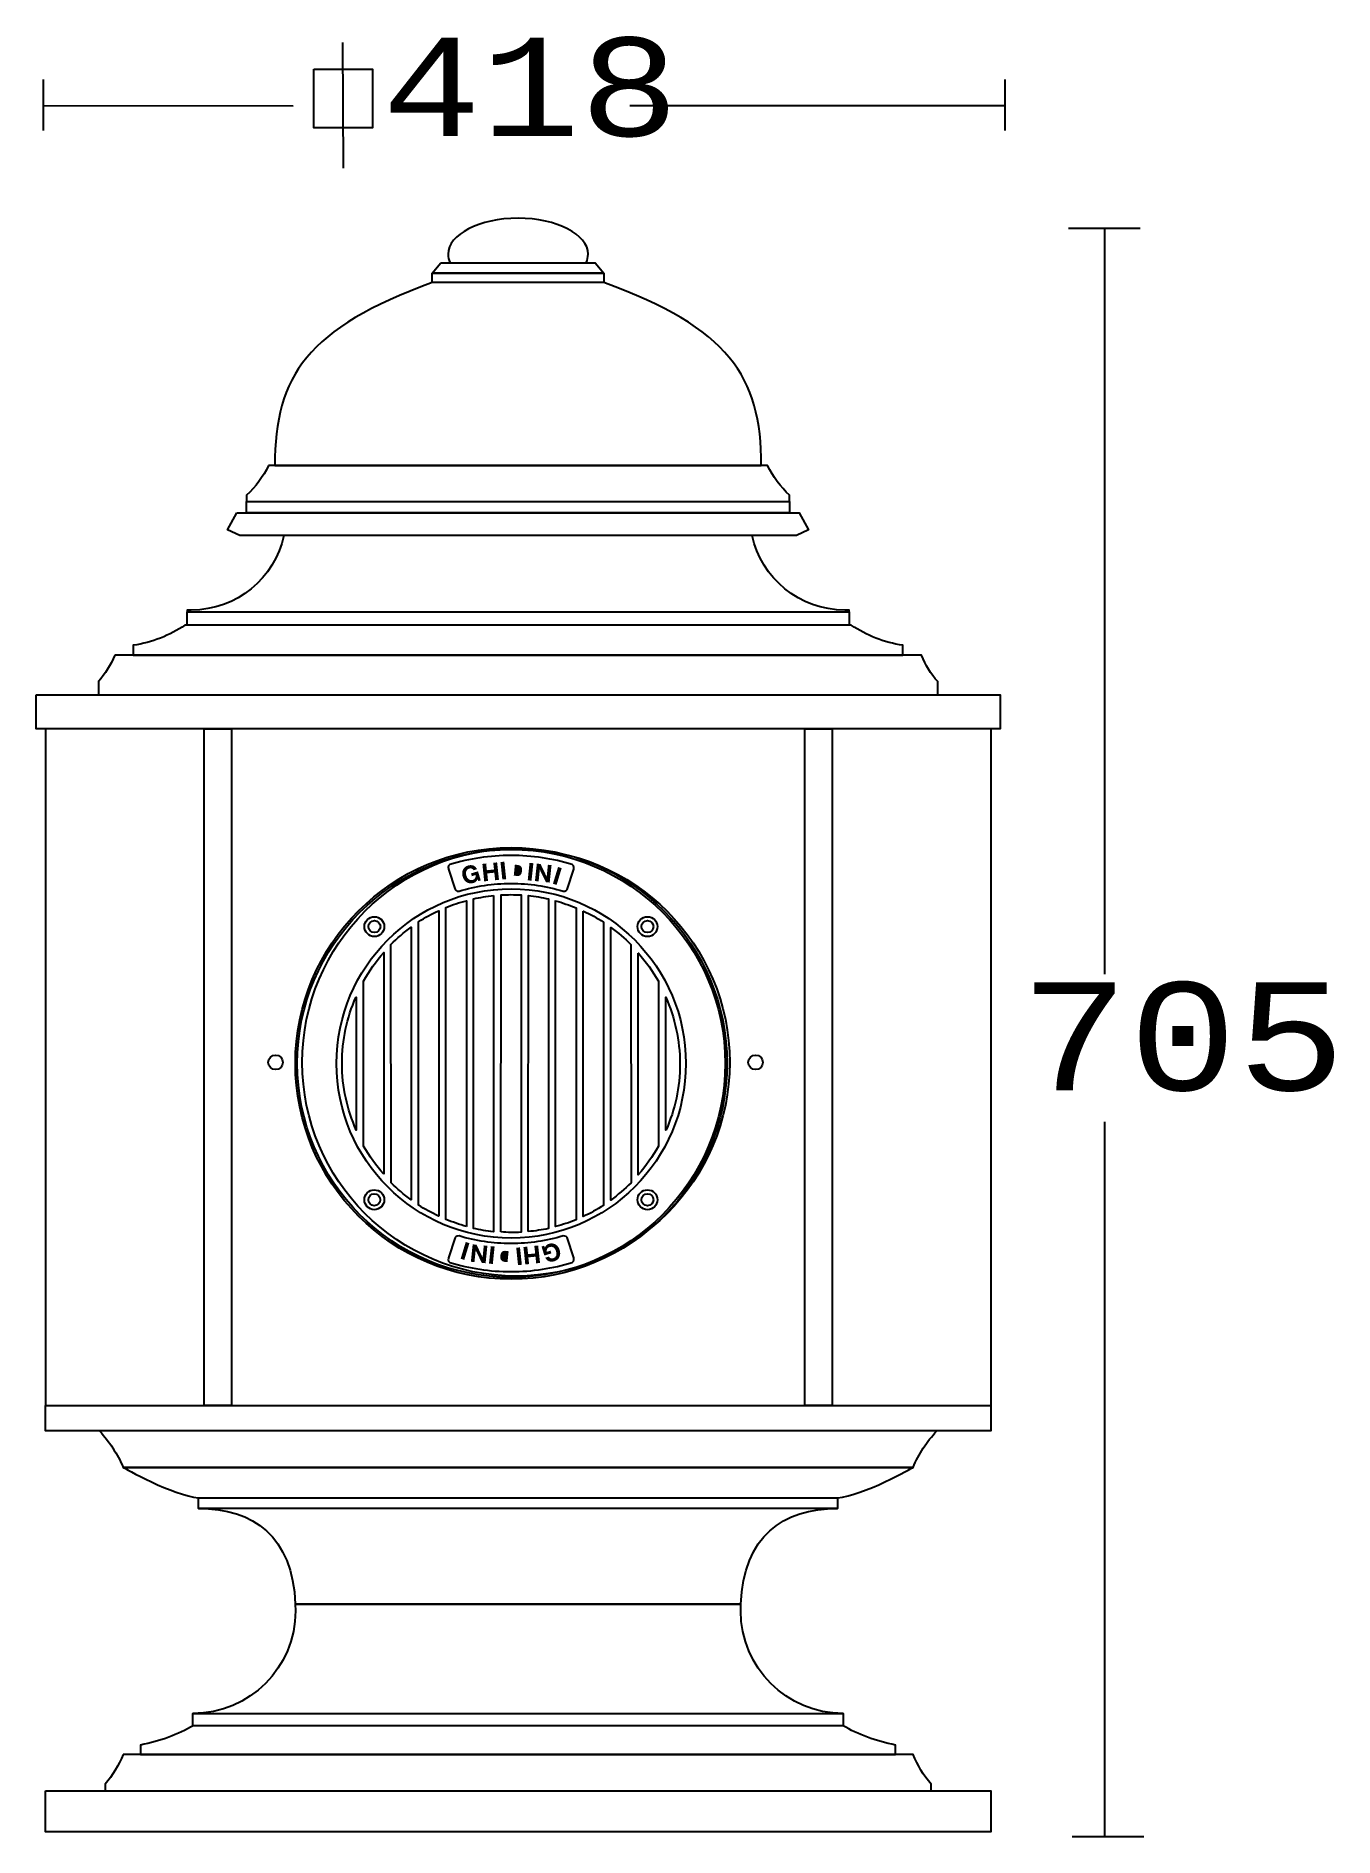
# Model space of a CAD drawing. Extents: x 0 to 182, y 0 to 252.
import ezdxf

# ---------------------------------------------------------------- set-up
doc = ezdxf.new("R2010")
doc.units = 0
doc.layers.add('LIVELLO_1', color=160, linetype='Continuous')
doc.styles.add('STD', font='txt')

# ---------------------------------------------------------------- blocks, each defined once
blk = doc.blocks.new('AI9-BLK1')
at = {"layer": 'LIVELLO_1'}
h = blk.add_hatch(color=7, dxfattribs=at)
h.dxf.hatch_style = 2
h.paths.add_polyline_path([(-24.3, 7.55), (-23.76, 7.61), (-23.87, 8.66), (-22.88, 8.76), (-22.77, 7.71), (-22.23, 7.77), (-22.49, 10.2), (-23.03, 10.15), (-22.93, 9.21), (-23.92, 9.11), (-24.02, 10.05), (-24.55, 9.99)])
h = blk.add_hatch(color=7, dxfattribs=at)
h.dxf.hatch_style = 2
h.paths.add_polyline_path([(-21.76, 7.81), (-21.22, 7.86), (-21.48, 10.3), (-22.02, 10.25)])
h = blk.add_hatch(color=7, dxfattribs=at)
h.dxf.hatch_style = 2
edge = h.paths.add_edge_path(flags=16)
edge.add_spline(control_points=[(-20.75, 7.95), (-20.75, 7.95), (-19.7, 7.84), (-19.7, 7.84), (-18.95, 7.76), (-18.54, 8.25), (-18.46, 8.96), (-18.37, 9.77), (-18.81, 10.21), (-19.44, 10.28), (-19.44, 10.28), (-20.49, 10.39), (-20.49, 10.39), (-20.49, 10.39), (-20.75, 7.95), (-20.75, 7.95)], knot_values=[0, 0, 0, 0, 1, 1, 1, 2, 2, 2, 3, 3, 3, 4, 4, 4, 5, 5, 5, 5], degree=3, periodic=0)
edge = h.paths.add_edge_path()
edge.add_spline(control_points=[(-20.01, 9.88), (-20.01, 9.88), (-19.62, 9.85), (-19.62, 9.85), (-19.09, 9.79), (-18.95, 9.46), (-19, 8.97), (-19.06, 8.43), (-19.38, 8.26), (-19.69, 8.3), (-19.69, 8.3), (-20.16, 8.35), (-20.16, 8.35), (-20.16, 8.35), (-20.01, 9.88), (-20.01, 9.88)], knot_values=[0, 0, 0, 0, 1, 1, 1, 2, 2, 2, 3, 3, 3, 4, 4, 4, 5, 5, 5, 5], degree=3, periodic=0)
h = blk.add_hatch(color=7, dxfattribs=at)
h.dxf.hatch_style = 2
h.paths.add_polyline_path([(-18.21, 7.7), (-17.68, 7.64), (-17.42, 10.08), (-17.96, 10.14)])
h = blk.add_hatch(color=7, dxfattribs=at)
h.dxf.hatch_style = 2
edge = h.paths.add_edge_path()
edge.add_spline(control_points=[(-25.1, 7.59), (-25.1, 7.59), (-24.78, 7.69), (-24.78, 7.69), (-24.78, 7.69), (-25.16, 8.96), (-25.16, 8.96), (-25.16, 8.96), (-26.14, 8.66), (-26.14, 8.66), (-26.14, 8.66), (-26.03, 8.27), (-26.03, 8.27), (-26.03, 8.27), (-25.51, 8.43), (-25.51, 8.43), (-25.44, 8.1), (-25.58, 7.85), (-25.91, 7.75), (-26.38, 7.61), (-26.67, 7.95), (-26.79, 8.34), (-26.91, 8.75), (-26.86, 9.2), (-26.4, 9.34), (-26.16, 9.41), (-25.92, 9.34), (-25.78, 9.1), (-25.78, 9.1), (-25.29, 9.25), (-25.29, 9.25), (-25.51, 9.77), (-26.05, 9.92), (-26.53, 9.78), (-27.26, 9.55), (-27.52, 8.88), (-27.3, 8.19), (-27.1, 7.51), (-26.51, 7.1), (-25.78, 7.32), (-25.55, 7.39), (-25.34, 7.55), (-25.23, 7.84), (-25.23, 7.84), (-25.1, 7.59), (-25.1, 7.59)], knot_values=[0, 0, 0, 0, 1, 1, 1, 2, 2, 2, 3, 3, 3, 4, 4, 4, 5, 5, 5, 6, 6, 6, 7, 7, 7, 8, 8, 8, 9, 9, 9, 10, 10, 10, 11, 11, 11, 12, 12, 12, 13, 13, 13, 14, 14, 14, 15, 15, 15, 15], degree=3, periodic=0)
h = blk.add_hatch(color=7, dxfattribs=at)
h.dxf.hatch_style = 2
h.paths.add_polyline_path([(-17.2, 7.6), (-16.69, 7.54), (-16.52, 9.18), (-16.52, 9.17), (-15.68, 7.44), (-15.14, 7.38), (-14.88, 9.82), (-15.39, 9.87), (-15.56, 8.23), (-15.57, 8.23), (-16.41, 9.98), (-16.94, 10.03)])
h = blk.add_hatch(color=7, dxfattribs=at)
h.dxf.hatch_style = 2
h.paths.add_polyline_path([(-14.69, 7.22), (-14.17, 7.06), (-13.46, 9.4), (-13.97, 9.56)])
h = blk.add_hatch(color=7, dxfattribs=at)
h.dxf.hatch_style = 2
h.paths.add_polyline_path([(-26.36, -43.04), (-26.88, -42.88), (-27.59, -45.22), (-27.08, -45.38)])
h = blk.add_hatch(color=7, dxfattribs=at)
h.dxf.hatch_style = 2
h.paths.add_polyline_path([(-23.85, -43.41), (-24.35, -43.36), (-24.52, -44.99), (-24.53, -44.99), (-25.37, -43.26), (-25.91, -43.2), (-26.16, -45.64), (-25.66, -45.69), (-25.49, -44.05), (-25.48, -44.05), (-24.64, -45.79), (-24.1, -45.85)])
h = blk.add_hatch(color=7, dxfattribs=at)
h.dxf.hatch_style = 2
h.paths.add_polyline_path([(-22.84, -43.51), (-23.37, -43.46), (-23.63, -45.9), (-23.09, -45.95)])
h = blk.add_hatch(color=7, dxfattribs=at)
h.dxf.hatch_style = 2
edge = h.paths.add_edge_path(flags=16)
edge.add_spline(control_points=[(-20.3, -43.77), (-20.3, -43.77), (-21.35, -43.66), (-21.35, -43.66), (-22.09, -43.58), (-22.52, -44.07), (-22.59, -44.77), (-22.67, -45.59), (-22.24, -46.03), (-21.6, -46.1), (-21.6, -46.1), (-20.56, -46.21), (-20.56, -46.21), (-20.56, -46.21), (-20.3, -43.77), (-20.3, -43.77)], knot_values=[0, 0, 0, 0, 1, 1, 1, 2, 2, 2, 3, 3, 3, 4, 4, 4, 5, 5, 5, 5], degree=3, periodic=0)
edge = h.paths.add_edge_path()
edge.add_spline(control_points=[(-21.04, -45.7), (-21.04, -45.7), (-21.43, -45.66), (-21.43, -45.66), (-21.96, -45.61), (-22.1, -45.27), (-22.05, -44.79), (-21.99, -44.24), (-21.67, -44.08), (-21.36, -44.11), (-21.36, -44.11), (-20.88, -44.17), (-20.88, -44.17), (-20.88, -44.17), (-21.04, -45.7), (-21.04, -45.7)], knot_values=[0, 0, 0, 0, 1, 1, 1, 2, 2, 2, 3, 3, 3, 4, 4, 4, 5, 5, 5, 5], degree=3, periodic=0)
h = blk.add_hatch(color=7, dxfattribs=at)
h.dxf.hatch_style = 2
h.paths.add_polyline_path([(-19.29, -43.63), (-19.82, -43.68), (-19.57, -46.12), (-19.03, -46.06)])
h = blk.add_hatch(color=7, dxfattribs=at)
h.dxf.hatch_style = 2
h.paths.add_polyline_path([(-16.75, -43.37), (-17.29, -43.42), (-17.17, -44.48), (-18.16, -44.58), (-18.27, -43.53), (-18.81, -43.58), (-18.55, -46.02), (-18.02, -45.97), (-18.12, -45.03), (-17.13, -44.93), (-17.03, -45.86), (-16.49, -45.81)])
h = blk.add_hatch(color=7, dxfattribs=at)
h.dxf.hatch_style = 2
edge = h.paths.add_edge_path()
edge.add_spline(control_points=[(-15.94, -43.4), (-15.94, -43.4), (-16.28, -43.51), (-16.28, -43.51), (-16.28, -43.51), (-15.89, -44.77), (-15.89, -44.77), (-15.89, -44.77), (-14.9, -44.47), (-14.9, -44.47), (-14.9, -44.47), (-15.02, -44.09), (-15.02, -44.09), (-15.02, -44.09), (-15.54, -44.25), (-15.54, -44.25), (-15.61, -43.92), (-15.47, -43.67), (-15.13, -43.57), (-14.67, -43.43), (-14.38, -43.77), (-14.26, -44.16), (-14.13, -44.57), (-14.18, -45.02), (-14.65, -45.16), (-14.89, -45.23), (-15.13, -45.16), (-15.26, -44.92), (-15.26, -44.92), (-15.76, -45.07), (-15.76, -45.07), (-15.54, -45.59), (-15, -45.74), (-14.52, -45.59), (-13.79, -45.37), (-13.53, -44.7), (-13.74, -44), (-13.95, -43.33), (-14.54, -42.91), (-15.27, -43.14), (-15.49, -43.2), (-15.7, -43.37), (-15.81, -43.66), (-15.81, -43.66), (-15.94, -43.4), (-15.94, -43.4)], knot_values=[0, 0, 0, 0, 1, 1, 1, 2, 2, 2, 3, 3, 3, 4, 4, 4, 5, 5, 5, 6, 6, 6, 7, 7, 7, 8, 8, 8, 9, 9, 9, 10, 10, 10, 11, 11, 11, 12, 12, 12, 13, 13, 13, 14, 14, 14, 15, 15, 15, 15], degree=3, periodic=0)
at = {"layer": 'LIVELLO_1', "color": 7}
for p, q in [((-44.09, 124.83), (-44.03, 107.29)), ((-85.91, 112.53), (-85.91, 119.67)), ((48.52, 112.53), (48.52, 119.67)), ((-85.91, 116.02), (-51.02, 115.99)), ((-3.95, 116.02), (48.53, 116.02)), ((67.42, 98.84), (57.39, 98.84)), ((62.49, -5.45), (62.49, 98.81)), ((-85.64, 28.86), (-85.64, -65.75)), ((46.53, 28.86), (46.53, -65.75)), ((62.49, -126.07), (62.49, -26.08)), ((67.95, -126.07), (57.91, -126.07))]:
    blk.add_line(p, q, dxfattribs=at)
for points in [[(-48.13, 121.12), (-39.92, 121.12), (-39.92, 112.91), (-48.13, 112.91)], [(-30.35, 94.06), (-8.77, 94.06), (-7.57, 92.61), (-31.55, 92.61)], [(-31.55, 92.61), (-7.57, 92.61), (-7.57, 91.29), (-31.55, 91.29)], [(-57.51, 60.68), (18.4, 60.68), (18.4, 59.1), (-57.51, 59.1)], [(-58.86, 59.1), (19.74, 59.1), (21.06, 56.7), (19.35, 55.91), (-58.46, 55.91), (-60.17, 56.7)], [(-65.84, 45.25), (26.72, 45.25), (26.72, 43.38), (-65.84, 43.38)], [(-86.96, 33.63), (47.84, 33.63), (47.84, 28.86), (-86.96, 28.86)], [(-63.47, 28.86), (-59.65, 28.86), (-59.65, -65.75), (-63.47, -65.75)], [(20.53, 28.86), (24.35, 28.86), (24.35, -65.75), (20.53, -65.75)], [(-85.64, -65.75), (46.53, -65.75), (46.53, -69.3), (-85.64, -69.3)], [(-64.23, -78.65), (25.12, -78.65), (25.12, -80.14), (-64.23, -80.14)], [(-65.02, -108.8), (25.91, -108.8), (25.91, -110.51), (-65.02, -110.51)], [(-85.64, -119.64), (46.53, -119.64), (46.53, -125.37), (-85.64, -125.37)]]:
    blk.add_lwpolyline(points, close=True, dxfattribs=at)
for centre, radius in [((-20.52, -17.91), 30.18), ((-20.52, -17.91), 29.91), ((-19.85, -17.76), 29.88), ((-20.52, -17.91), 24.42), ((-39.65, 1.22), 1.39), ((-1.47, 1.22), 1.39), ((-39.65, 1.22), 0.835), ((-1.47, 1.22), 0.834), ((-53.47, -17.76), 1.02), ((13.65, -17.76), 1.02), ((-39.66, -36.97), 1.39), ((-39.66, -36.97), 0.834), ((-1.47, -36.97), 1.39), ((-1.47, -36.97), 0.833)]:
    blk.add_circle(centre, radius, dxfattribs=at)
for points, knots in [([(-29.35, 95.24), (-29.35, 98.02), (-24.96, 100.27), (-19.56, 100.27), (-14.15, 100.27), (-9.77, 98.02), (-9.77, 95.24), (-9.77, 94.84), (-9.86, 94.43), (-10.04, 94.06), (-10.04, 94.06), (-29.07, 94.06), (-29.07, 94.06), (-29.25, 94.43), (-29.35, 94.84), (-29.35, 95.24)], [0, 0, 0, 0, 1, 1, 1, 2, 2, 2, 3, 3, 3, 4, 4, 4, 5, 5, 5, 5]), ([(-53.57, 65.69), (-53.57, 78.23), (-48.96, 84.94), (-31.55, 91.29), (-31.55, 91.29), (-7.57, 91.29), (-7.57, 91.29), (9.84, 84.94), (14.45, 78.23), (14.45, 65.69), (14.45, 65.69), (-53.57, 65.69), (-53.57, 65.69)], [0, 0, 0, 0, 1, 1, 1, 2, 2, 2, 3, 3, 3, 4, 4, 4, 4]), ([(-54.44, 65.69), (-54.44, 65.69), (15.32, 65.69), (15.32, 65.69), (16.1, 64.13), (17.15, 62.72), (18.4, 61.54), (18.4, 61.54), (18.4, 60.68), (18.4, 60.68), (18.4, 60.68), (-57.51, 60.68), (-57.51, 60.68), (-57.51, 60.68), (-57.52, 61.54), (-57.52, 61.54), (-56.26, 62.72), (-55.22, 64.13), (-54.44, 65.69)], [0, 0, 0, 0, 1, 1, 1, 2, 2, 2, 3, 3, 3, 4, 4, 4, 5, 5, 5, 6, 6, 6, 6]), ([(-52.29, 55.91), (-52.29, 55.91), (13.17, 55.91), (13.17, 55.91), (14.47, 49.95), (19.78, 45.48), (26.13, 45.48), (26.13, 45.48), (26.72, 45.49), (26.72, 45.49), (26.72, 45.49), (26.72, 45.25), (26.72, 45.25), (26.72, 45.25), (-65.84, 45.25), (-65.84, 45.25), (-65.84, 45.25), (-65.84, 45.49), (-65.84, 45.49), (-65.84, 45.49), (-65.25, 45.48), (-65.25, 45.48), (-58.89, 45.48), (-53.58, 49.95), (-52.29, 55.91)], [0, 0, 0, 0, 1, 1, 1, 2, 2, 2, 3, 3, 3, 4, 4, 4, 5, 5, 5, 6, 6, 6, 7, 7, 7, 8, 8, 8, 8]), ([(-66.13, 43.38), (-66.13, 43.38), (27.02, 43.38), (27.02, 43.38), (29.14, 41.94), (31.6, 40.95), (34.25, 40.56), (34.25, 40.56), (34.25, 39.16), (34.25, 39.16), (34.25, 39.16), (-73.37, 39.16), (-73.37, 39.16), (-73.37, 39.16), (-73.37, 40.56), (-73.37, 40.56), (-70.72, 40.95), (-68.26, 41.94), (-66.13, 43.38)], [0, 0, 0, 0, 1, 1, 1, 2, 2, 2, 3, 3, 3, 4, 4, 4, 5, 5, 5, 6, 6, 6, 6]), ([(-75.95, 39.16), (-75.95, 39.16), (36.84, 39.16), (36.84, 39.16), (37.38, 37.8), (38.16, 36.55), (39.13, 35.48), (39.13, 35.48), (39.13, 33.63), (39.13, 33.63), (39.13, 33.63), (-78.24, 33.63), (-78.24, 33.63), (-78.24, 33.63), (-78.24, 35.48), (-78.24, 35.48), (-77.28, 36.55), (-76.5, 37.8), (-75.95, 39.16)], [0, 0, 0, 0, 1, 1, 1, 2, 2, 2, 3, 3, 3, 4, 4, 4, 5, 5, 5, 6, 6, 6, 6]), ([(-20.54, 7.26), (-23.07, 7.26), (-25.51, 6.88), (-27.81, 6.19), (-28.21, 6.13), (-28.36, 6.42), (-28.36, 6.42), (-28.36, 6.42), (-29.29, 9.26), (-29.29, 9.26), (-29.29, 9.26), (-29.45, 9.69), (-29.08, 9.9), (-26.38, 10.72), (-23.51, 11.17), (-20.54, 11.17), (-17.57, 11.17), (-14.69, 10.72), (-11.99, 9.9), (-11.62, 9.69), (-11.78, 9.26), (-11.78, 9.26), (-11.78, 9.26), (-12.71, 6.42), (-12.71, 6.42), (-12.71, 6.42), (-12.86, 6.13), (-13.27, 6.19), (-15.57, 6.88), (-18, 7.26), (-20.54, 7.26)], [0, 0, 0, 0, 1, 1, 1, 2, 2, 2, 3, 3, 3, 4, 4, 4, 5, 5, 5, 6, 6, 6, 7, 7, 7, 8, 8, 8, 9, 9, 9, 10, 10, 10, 10]), ([(-22.98, 5.55), (-23.94, 5.45), (-24.88, 5.31), (-25.8, 5.11), (-25.8, 5.11), (-25.8, -40.98), (-25.8, -40.98), (-24.88, -41.18), (-23.95, -41.34), (-22.99, -41.44), (-22.99, -41.44), (-22.98, 5.55), (-22.98, 5.55)], [0, 0, 0, 0, 1, 1, 1, 2, 2, 2, 3, 3, 3, 4, 4, 4, 4]), ([(-22.98, 5.55), (-23.94, 5.45), (-24.88, 5.31), (-25.8, 5.11), (-25.8, 5.11), (-25.8, -40.98), (-25.8, -40.98), (-24.88, -41.18), (-23.95, -41.34), (-22.99, -41.44), (-22.99, -41.44), (-22.98, 5.55), (-22.98, 5.55)], [0, 0, 0, 0, 1, 1, 1, 2, 2, 2, 3, 3, 3, 4, 4, 4, 4]), ([(-21.96, -41.47), (-21.5, -41.49), (-21.02, -41.56), (-20.55, -41.56), (-20.08, -41.56), (-19.6, -41.54), (-19.14, -41.52), (-19.14, -41.52), (-19.15, 5.65), (-19.15, 5.65), (-19.61, 5.67), (-20.08, 5.69), (-20.55, 5.69), (-21.02, 5.69), (-21.48, 5.67), (-21.94, 5.65), (-21.94, 5.65), (-21.96, -41.47), (-21.96, -41.47)], [0, 0, 0, 0, 1, 1, 1, 2, 2, 2, 3, 3, 3, 4, 4, 4, 5, 5, 5, 6, 6, 6, 6]), ([(-21.96, -41.47), (-21.5, -41.49), (-21.02, -41.56), (-20.55, -41.56), (-20.08, -41.56), (-19.6, -41.54), (-19.14, -41.52), (-19.14, -41.52), (-19.15, 5.65), (-19.15, 5.65), (-19.61, 5.67), (-20.08, 5.69), (-20.55, 5.69), (-21.02, 5.69), (-21.48, 5.67), (-21.94, 5.65), (-21.94, 5.65), (-21.96, -41.47), (-21.96, -41.47)], [0, 0, 0, 0, 1, 1, 1, 2, 2, 2, 3, 3, 3, 4, 4, 4, 5, 5, 5, 6, 6, 6, 6]), ([(-18.13, -41.42), (-17.16, -41.33), (-16.22, -41.19), (-15.3, -40.99), (-15.3, -40.99), (-15.3, 5.1), (-15.3, 5.1), (-16.22, 5.31), (-17.15, 5.46), (-18.12, 5.56), (-18.12, 5.56), (-18.13, -41.42), (-18.13, -41.42)], [0, 0, 0, 0, 1, 1, 1, 2, 2, 2, 3, 3, 3, 4, 4, 4, 4]), ([(-18.13, -41.42), (-17.16, -41.33), (-16.22, -41.19), (-15.3, -40.99), (-15.3, -40.99), (-15.3, 5.1), (-15.3, 5.1), (-16.22, 5.31), (-17.15, 5.46), (-18.12, 5.56), (-18.12, 5.56), (-18.13, -41.42), (-18.13, -41.42)], [0, 0, 0, 0, 1, 1, 1, 2, 2, 2, 3, 3, 3, 4, 4, 4, 4]), ([(-30.66, -39.27), (-30.66, -39.27), (-30.66, 3.45), (-30.66, 3.45), (-31.62, 3), (-32.59, 2.47), (-33.48, 1.9), (-33.48, 1.9), (-33.48, -37.73), (-33.48, -37.73), (-32.61, -38.28), (-31.63, -38.81), (-30.69, -39.25), (-30.69, -39.25), (-30.66, -39.27), (-30.66, -39.27)], [0, 0, 0, 0, 1, 1, 1, 2, 2, 2, 3, 3, 3, 4, 4, 4, 5, 5, 5, 5]), ([(-30.66, -39.27), (-30.66, -39.27), (-30.66, 3.45), (-30.66, 3.45), (-31.62, 3), (-32.59, 2.47), (-33.48, 1.9), (-33.48, 1.9), (-33.48, -37.73), (-33.48, -37.73), (-32.61, -38.28), (-31.63, -38.81), (-30.69, -39.25), (-30.69, -39.25), (-30.66, -39.27), (-30.66, -39.27)], [0, 0, 0, 0, 1, 1, 1, 2, 2, 2, 3, 3, 3, 4, 4, 4, 5, 5, 5, 5]), ([(-26.79, -40.73), (-26.79, -40.73), (-26.79, 4.84), (-26.79, 4.84), (-27.79, 4.58), (-28.71, 4.29), (-29.64, 3.91), (-29.64, 3.91), (-29.64, -39.71), (-29.64, -39.71), (-28.71, -40.09), (-27.77, -40.45), (-26.78, -40.71), (-26.78, -40.71), (-26.79, -40.73), (-26.79, -40.73)], [0, 0, 0, 0, 1, 1, 1, 2, 2, 2, 3, 3, 3, 4, 4, 4, 5, 5, 5, 5]), ([(-26.79, -40.73), (-26.79, -40.73), (-26.79, 4.84), (-26.79, 4.84), (-27.79, 4.58), (-28.71, 4.29), (-29.64, 3.91), (-29.64, 3.91), (-29.64, -39.71), (-29.64, -39.71), (-28.71, -40.09), (-27.77, -40.45), (-26.78, -40.71), (-26.78, -40.71), (-26.79, -40.73), (-26.79, -40.73)], [0, 0, 0, 0, 1, 1, 1, 2, 2, 2, 3, 3, 3, 4, 4, 4, 5, 5, 5, 5]), ([(-14.31, 4.86), (-14.31, 4.86), (-14.31, -40.71), (-14.31, -40.71), (-13.32, -40.45), (-12.4, -40.17), (-11.46, -39.79), (-11.46, -39.79), (-11.46, 3.84), (-11.46, 3.84), (-12.4, 4.21), (-13.34, 4.57), (-14.33, 4.84), (-14.33, 4.84), (-14.31, 4.86), (-14.31, 4.86)], [0, 0, 0, 0, 1, 1, 1, 2, 2, 2, 3, 3, 3, 4, 4, 4, 5, 5, 5, 5]), ([(-14.31, 4.86), (-14.31, 4.86), (-14.31, -40.71), (-14.31, -40.71), (-13.32, -40.45), (-12.4, -40.17), (-11.46, -39.79), (-11.46, -39.79), (-11.46, 3.84), (-11.46, 3.84), (-12.4, 4.21), (-13.34, 4.57), (-14.33, 4.84), (-14.33, 4.84), (-14.31, 4.86), (-14.31, 4.86)], [0, 0, 0, 0, 1, 1, 1, 2, 2, 2, 3, 3, 3, 4, 4, 4, 5, 5, 5, 5]), ([(-10.45, 3.4), (-10.45, 3.4), (-10.45, -39.32), (-10.45, -39.32), (-9.48, -38.87), (-8.51, -38.34), (-7.62, -37.77), (-7.62, -37.77), (-7.62, 1.85), (-7.62, 1.85), (-8.49, 2.41), (-9.47, 2.94), (-10.42, 3.38), (-10.42, 3.38), (-10.45, 3.4), (-10.45, 3.4)], [0, 0, 0, 0, 1, 1, 1, 2, 2, 2, 3, 3, 3, 4, 4, 4, 5, 5, 5, 5]), ([(-10.45, 3.4), (-10.45, 3.4), (-10.45, -39.32), (-10.45, -39.32), (-9.48, -38.87), (-8.51, -38.34), (-7.62, -37.77), (-7.62, -37.77), (-7.62, 1.85), (-7.62, 1.85), (-8.49, 2.41), (-9.47, 2.94), (-10.42, 3.38), (-10.42, 3.38), (-10.45, 3.4), (-10.45, 3.4)], [0, 0, 0, 0, 1, 1, 1, 2, 2, 2, 3, 3, 3, 4, 4, 4, 5, 5, 5, 5]), ([(-34.49, -36.93), (-34.49, -36.93), (-34.49, 1.15), (-34.49, 1.15), (-35.5, 0.41), (-36.46, -0.4), (-37.34, -1.28), (-37.34, -1.28), (-37.32, -34.6), (-37.32, -34.6), (-36.45, -35.45), (-35.51, -36.24), (-34.52, -36.96), (-34.52, -36.96), (-34.49, -36.93), (-34.49, -36.93)], [0, 0, 0, 0, 1, 1, 1, 2, 2, 2, 3, 3, 3, 4, 4, 4, 5, 5, 5, 5]), ([(-34.49, -36.93), (-34.49, -36.93), (-34.49, 1.15), (-34.49, 1.15), (-35.5, 0.41), (-36.46, -0.4), (-37.34, -1.28), (-37.34, -1.28), (-37.32, -34.6), (-37.32, -34.6), (-36.45, -35.45), (-35.51, -36.24), (-34.52, -36.96), (-34.52, -36.96), (-34.49, -36.93), (-34.49, -36.93)], [0, 0, 0, 0, 1, 1, 1, 2, 2, 2, 3, 3, 3, 4, 4, 4, 5, 5, 5, 5]), ([(-6.6, 1.06), (-6.6, 1.06), (-6.6, -37.02), (-6.6, -37.02), (-5.6, -36.28), (-4.65, -35.47), (-3.77, -34.59), (-3.77, -34.59), (-3.78, -1.27), (-3.78, -1.27), (-4.65, -0.42), (-5.59, 0.37), (-6.58, 1.09), (-6.58, 1.09), (-6.6, 1.06), (-6.6, 1.06)], [0, 0, 0, 0, 1, 1, 1, 2, 2, 2, 3, 3, 3, 4, 4, 4, 5, 5, 5, 5]), ([(-6.6, 1.06), (-6.6, 1.06), (-6.6, -37.02), (-6.6, -37.02), (-5.6, -36.28), (-4.65, -35.47), (-3.77, -34.59), (-3.77, -34.59), (-3.78, -1.27), (-3.78, -1.27), (-4.65, -0.42), (-5.59, 0.37), (-6.58, 1.09), (-6.58, 1.09), (-6.6, 1.06), (-6.6, 1.06)], [0, 0, 0, 0, 1, 1, 1, 2, 2, 2, 3, 3, 3, 4, 4, 4, 5, 5, 5, 5]), ([(-38.34, -33.38), (-38.34, -33.38), (-38.34, -2.4), (-38.34, -2.4), (-39.42, -3.62), (-40.35, -4.96), (-41.16, -6.39), (-41.16, -6.39), (-41.16, -29.49), (-41.16, -29.49), (-40.36, -30.87), (-39.43, -32.18), (-38.37, -33.37), (-38.37, -33.37), (-38.34, -33.38), (-38.34, -33.38)], [0, 0, 0, 0, 1, 1, 1, 2, 2, 2, 3, 3, 3, 4, 4, 4, 5, 5, 5, 5]), ([(-38.34, -33.38), (-38.34, -33.38), (-38.34, -2.4), (-38.34, -2.4), (-39.42, -3.62), (-40.35, -4.96), (-41.16, -6.39), (-41.16, -6.39), (-41.16, -29.49), (-41.16, -29.49), (-40.36, -30.87), (-39.43, -32.18), (-38.37, -33.37), (-38.37, -33.37), (-38.34, -33.38), (-38.34, -33.38)], [0, 0, 0, 0, 1, 1, 1, 2, 2, 2, 3, 3, 3, 4, 4, 4, 5, 5, 5, 5]), ([(-2.76, -2.5), (-2.76, -2.5), (-2.76, -33.48), (-2.76, -33.48), (-1.69, -32.25), (-0.76, -30.91), (0.06, -29.49), (0.06, -29.49), (0.06, -6.39), (0.06, -6.39), (-0.74, -5), (-1.68, -3.7), (-2.73, -2.5), (-2.73, -2.5), (-2.76, -2.5), (-2.76, -2.5)], [0, 0, 0, 0, 1, 1, 1, 2, 2, 2, 3, 3, 3, 4, 4, 4, 5, 5, 5, 5]), ([(-2.76, -2.5), (-2.76, -2.5), (-2.76, -33.48), (-2.76, -33.48), (-1.69, -32.25), (-0.76, -30.91), (0.06, -29.49), (0.06, -29.49), (0.06, -6.39), (0.06, -6.39), (-0.74, -5), (-1.68, -3.7), (-2.73, -2.5), (-2.73, -2.5), (-2.76, -2.5), (-2.76, -2.5)], [0, 0, 0, 0, 1, 1, 1, 2, 2, 2, 3, 3, 3, 4, 4, 4, 5, 5, 5, 5]), ([(-42.23, -8.67), (-43.49, -11.51), (-44.17, -14.63), (-44.17, -17.91), (-44.17, -21.22), (-43.46, -24.36), (-42.19, -27.22), (-42.19, -27.22), (-42.18, -8.64), (-42.18, -8.64), (-42.18, -8.64), (-42.23, -8.67), (-42.23, -8.67)], [0, 0, 0, 0, 1, 1, 1, 2, 2, 2, 3, 3, 3, 4, 4, 4, 4]), ([(-42.23, -8.67), (-43.49, -11.51), (-44.17, -14.63), (-44.17, -17.91), (-44.17, -21.22), (-43.46, -24.36), (-42.19, -27.22), (-42.19, -27.22), (-42.18, -8.64), (-42.18, -8.64), (-42.18, -8.64), (-42.23, -8.67), (-42.23, -8.67)], [0, 0, 0, 0, 1, 1, 1, 2, 2, 2, 3, 3, 3, 4, 4, 4, 4]), ([(1.13, -27.21), (2.38, -24.37), (3.07, -21.24), (3.07, -17.96), (3.07, -14.66), (2.35, -11.52), (1.09, -8.65), (1.09, -8.65), (1.08, -27.23), (1.08, -27.23), (1.08, -27.23), (1.13, -27.21), (1.13, -27.21)], [0, 0, 0, 0, 1, 1, 1, 2, 2, 2, 3, 3, 3, 4, 4, 4, 4]), ([(1.13, -27.21), (2.38, -24.37), (3.07, -21.24), (3.07, -17.96), (3.07, -14.66), (2.35, -11.52), (1.09, -8.65), (1.09, -8.65), (1.08, -27.23), (1.08, -27.23), (1.08, -27.23), (1.13, -27.21), (1.13, -27.21)], [0, 0, 0, 0, 1, 1, 1, 2, 2, 2, 3, 3, 3, 4, 4, 4, 4]), ([(-20.54, -43.1), (-18, -43.1), (-15.57, -42.73), (-13.27, -42.03), (-12.86, -41.98), (-12.71, -42.27), (-12.71, -42.27), (-12.71, -42.27), (-11.78, -45.11), (-11.78, -45.11), (-11.78, -45.11), (-11.62, -45.54), (-11.99, -45.74), (-14.69, -46.57), (-17.57, -47.02), (-20.54, -47.02), (-23.51, -47.02), (-26.38, -46.57), (-29.08, -45.74), (-29.45, -45.54), (-29.29, -45.11), (-29.29, -45.11), (-29.29, -45.11), (-28.36, -42.27), (-28.36, -42.27), (-28.36, -42.27), (-28.21, -41.98), (-27.81, -42.03), (-25.51, -42.73), (-23.07, -43.1), (-20.54, -43.1)], [0, 0, 0, 0, 1, 1, 1, 2, 2, 2, 3, 3, 3, 4, 4, 4, 5, 5, 5, 6, 6, 6, 7, 7, 7, 8, 8, 8, 9, 9, 9, 10, 10, 10, 10]), ([(-78.08, -69.3), (-78.08, -69.3), (38.97, -69.3), (38.97, -69.3), (37.59, -70.79), (36.46, -72.51), (35.66, -74.4), (35.66, -74.4), (-74.77, -74.4), (-74.77, -74.4), (-75.58, -72.51), (-76.71, -70.79), (-78.08, -69.3)], [0, 0, 0, 0, 1, 1, 1, 2, 2, 2, 3, 3, 3, 4, 4, 4, 4]), ([(-74.77, -74.4), (-74.77, -74.4), (35.66, -74.4), (35.66, -74.4), (35.66, -74.4), (28.61, -78.39), (25.12, -78.65), (25.12, -78.65), (-64.23, -78.65), (-64.23, -78.65), (-67.72, -78.39), (-74.77, -74.4), (-74.77, -74.4)], [0, 0, 0, 0, 1, 1, 1, 2, 2, 2, 3, 3, 3, 4, 4, 4, 4]), ([(-50.71, -93.52), (-51.1, -84.01), (-56.57, -80.14), (-64.23, -80.14), (-64.23, -80.14), (25.12, -80.14), (25.12, -80.14), (17.45, -80.14), (11.98, -84.01), (11.6, -93.52), (11.6, -93.52), (-50.71, -93.52), (-50.71, -93.52)], [0, 0, 0, 0, 1, 1, 1, 2, 2, 2, 3, 3, 3, 4, 4, 4, 4]), ([(-50.71, -93.52), (-50.71, -93.52), (11.6, -93.52), (11.6, -93.52), (11.6, -93.52), (11.57, -94.47), (11.57, -94.47), (11.57, -102.39), (17.99, -108.8), (25.91, -108.8), (25.91, -108.8), (-65.02, -108.8), (-65.02, -108.8), (-57.11, -108.8), (-50.69, -102.39), (-50.69, -94.47), (-50.69, -94.47), (-50.71, -93.52), (-50.71, -93.52)], [0, 0, 0, 0, 1, 1, 1, 2, 2, 2, 3, 3, 3, 4, 4, 4, 5, 5, 5, 6, 6, 6, 6]), ([(-64.99, -110.51), (-64.99, -110.51), (25.87, -110.51), (25.87, -110.51), (27.93, -111.74), (30.44, -112.68), (33.23, -113.22), (33.23, -113.22), (33.23, -114.54), (33.23, -114.54), (33.23, -114.54), (-72.35, -114.54), (-72.35, -114.54), (-72.35, -114.54), (-72.35, -113.22), (-72.35, -113.22), (-69.56, -112.68), (-67.05, -111.74), (-64.99, -110.51)], [0, 0, 0, 0, 1, 1, 1, 2, 2, 2, 3, 3, 3, 4, 4, 4, 5, 5, 5, 6, 6, 6, 6]), ([(-74.77, -114.54), (-74.77, -114.54), (35.66, -114.54), (35.66, -114.54), (36.29, -116.05), (37.15, -117.45), (38.18, -118.7), (38.18, -118.7), (38.18, -119.64), (38.18, -119.64), (38.18, -119.64), (-77.3, -119.64), (-77.3, -119.64), (-77.3, -119.64), (-77.3, -118.7), (-77.3, -118.7), (-76.26, -117.45), (-75.41, -116.05), (-74.77, -114.54)], [0, 0, 0, 0, 1, 1, 1, 2, 2, 2, 3, 3, 3, 4, 4, 4, 5, 5, 5, 6, 6, 6, 6])]:
    blk.add_open_spline(points, degree=3, knots=knots, dxfattribs=at)
at = {"layer": 'LIVELLO_1', "color": 7, "attachment_point": 1, "style": 'STD'}
for s, insert, char_height in [('\\fCourier|b0|i0;\\H13.7864;\\W1.00;\\C7;418', (-38.54, 125.54), 13.7864), ('\\fCourier|b0|i0;\\H15.1173;\\W1.00;\\C7;705', (50.67, -6.56), 15.1173)]:
    blk.add_mtext(s, dxfattribs=dict(at, insert=insert, char_height=char_height))

msp = doc.modelspace()

# ---------------------------------------------------------------- block references
at = {"layer": 'LIVELLO_1', "color": 7}
msp.add_blockref('AI9-BLK1', (87.237397, 126.315718), dxfattribs=at)

doc.saveas('drawing.dxf')
